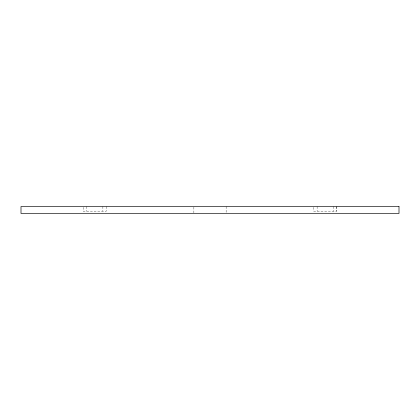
<?xml version="1.0" encoding="UTF-8"?>
<svg xmlns="http://www.w3.org/2000/svg" width="420" height="420" viewBox="0 0 420 420"><rect width="100%" height="100%" fill="white"/><g stroke="black" fill="none" stroke-linecap="round" stroke-linejoin="round"><path stroke-width="0.32" stroke-dasharray="2.1 1.58" d="M336.84 206.54L336.84 211.155L313.745 211.155L313.745 206.54M336.446 206.54L336.446 211.155M333.459 206.54L333.459 211.155M317.126 206.54L317.126 211.155M226.139 206.54L226.139 212.83M193.862 207.17L193.862 212.83M106.255 206.54L106.255 211.155L83.16 211.155L83.16 206.54M102.874 206.54L102.874 211.155M86.541 206.54L86.541 211.155"/><path stroke-width="0.63" d="M399 206.54L21 206.54L21 213.46L399 213.46L399 206.54"/></g></svg>
